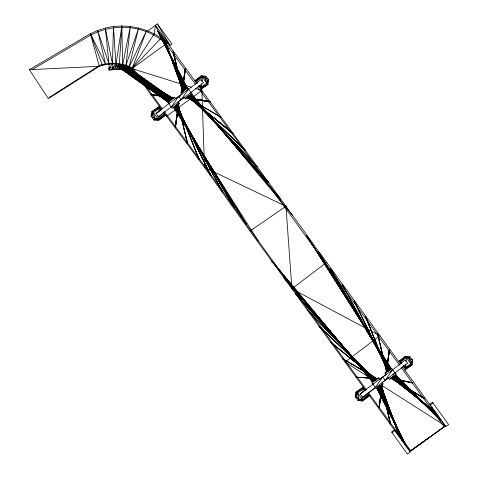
<?xml version="1.0" encoding="UTF-8"?>
<svg xmlns="http://www.w3.org/2000/svg" width="478" height="478" viewBox="0 0 478 478"><rect width="100%" height="100%" fill="white"/><g stroke="black" fill="none" stroke-linecap="round" stroke-linejoin="round"><path stroke-width="0.72" d="M176.245 104.802L210.774 175.593L176.245 104.867M388.345 370.982L354.216 301.009M354.138 301.062L388.345 371.053M160.931 110.508L158.965 107.293L151.849 111.697L151.114 116.118L153.844 119.942L158.355 120.498L166.123 114.834M135.053 72.805L134.222 73.534L133.774 71.043L130.512 73.319C124.639 68.521 116.196 68.916 109.151 70.206L109.056 64.112L105.333 28.077C124.752 23.219 145.981 27.342 162.299 38.885M164.946 44.663L132.018 68.623L127.554 71.342L129.03 67.201L138.62 28.023L125.206 67.631L125.051 70.397L126.795 68.169L125.893 66.012L130.297 26.505L122.637 65.074L121.018 69.633L119.291 64.41L121.848 26.015L115.61 66.914L114.553 69.424L113.089 67.141L105.333 28.077L97.608 30.502L90.426 33.705L29.367 69.704L48.398 98.617L99.269 66.299C109.892 62.487 122.039 63.347 132.018 68.623L191.29 87.181M112.945 69.555L113.089 67.141L115.885 64.022L113.465 26.553L112.461 63.927L109.253 67.942L111.338 69.818L113.089 67.141C120.611 65.982 129.197 67.249 134.222 73.534M376.634 379.592L330.979 342.415L376.784 379.472M161.08 110.077L158.965 107.293L152.918 111.356L152.506 115.252L155.123 118.819L159.078 119.452L164.88 115.096L163.189 112.868M201.68 83.572L201.423 88.311L207.978 84.325L208.611 79.653L205.851 76.259L201.561 75.727L194.379 80.925M201.925 81.457L202.421 77.221L200.82 76.671L195.592 80.806L197.384 83.112M405.756 364.099L405.499 368.843L412.06 364.857L412.687 360.179L409.933 356.791L405.643 356.253L398.455 361.458M406.085 361.278L406.497 357.747L404.896 357.203L399.668 361.332L401.466 363.644M382.239 384.252L379.233 407.16L381.916 384.342M381.916 384.748L379.233 407.16L382.101 384.39M379.371 407.023L382.101 384.802M117.791 69.376L118.114 66.824L119.291 64.41L115.61 66.914L116.172 69.358L118.114 66.824L119.41 69.465L120.283 66.884L122.637 65.074L121.848 26.015M163.004 112.814L164.88 115.096L163.87 114.445L158.355 120.498L164.88 115.096L164.312 114.977L159.078 119.452L157.818 118.777L158.2 115.975M158.774 111.762L159.252 108.255L158.965 107.293M376.049 380.04L319.107 326.277L359.193 364.302M363.716 386.594L355.931 392.229L355.19 396.644L357.92 400.468L362.432 401.024L368.956 395.623L368.395 395.503L363.161 399.978L361.894 399.303L362.276 396.501M362.85 392.295L363.328 388.787L363.047 387.819L355.931 392.229L363.328 388.787L364.738 390.496M181.849 92.206L185.44 68.599L182.148 92.362M181.945 92.063L185.249 68.599M181.951 92.356L185.153 68.742L185.542 68.748L185.255 68.892M182.142 92.063L185.44 68.599M175.265 126.724L178.927 103.093L175.557 126.891L175.265 126.724L178.736 103.087M175.366 126.885L178.641 103.248M175.557 126.568L175.557 126.891L178.927 103.093M385.883 373.264L389.546 349.633L386.379 372.541M386.087 372.697L389.349 349.633L386.284 372.697M386.278 372.38L389.546 349.633M147.756 31.034L155.44 25.286L170.096 45.326L171.99 43.94L157.334 23.9L155.44 25.286L154.179 33.932L132.018 68.623L129.831 72.758L132.376 71.706L132.018 68.623L146.638 30.526L129.03 67.201L129.783 69.686L129.108 72.238L131.133 70.642L130.512 73.319M174.799 106.277L234.375 207.894M389.946 370.348L330.477 268.564L389.642 369.709M307.366 309.989L375.212 380.757M400.546 438.183L400.893 438.015L400.546 438.189L394.296 422.385M173.383 107.353L258.216 240.864M174.177 106.737L246.295 224.505L174.028 106.797M391.434 369.273L306.667 235.768M390.341 369.147L318.617 252.014L390.49 369.088M268.803 182.692L190.119 94.961L268.821 182.626M374.214 381.074L295.601 293.904L374.31 380.942M186.312 97.769L210.111 101.653L185.954 97.859L210.111 101.653L186.312 97.769L209.973 101.509L186.91 97.745M199.177 85.425L201.423 88.311L201.728 87.737L206.687 84.887L206.639 83.124L207.309 80.949L208.611 79.653L201.561 75.727L195.592 80.806L197.79 82.855M403.259 365.951L405.499 368.843L405.804 368.263L410.769 365.413L410.721 363.65L411.385 361.476L412.687 360.179L405.643 356.253L399.668 361.332L401.873 363.382M191.69 93.819L292.488 215.321M191.015 94.393L280.885 199.332L190.985 94.327M271.976 261.281L372.667 382.191M272.012 261.346L372.768 382.065L272.054 261.221M373.443 381.629L283.651 277.354L373.055 380.942M125.905 70.654L126.795 68.169L126.742 70.971L128.331 68.856M393.376 420.299L399.363 436.414L381.014 385.238M160.656 109.964L159.252 108.255L153.444 112.694L152.506 115.252L151.114 116.118L155.123 118.819L157.818 118.777L163.87 114.445L164.312 114.977M208.611 79.653L206.687 84.887L201.268 87.104L199.965 85.508M365.156 390.61L363.047 387.819L363.328 388.787L357.52 393.221L356.582 395.778L355.19 396.644L359.199 399.345L363.161 399.978L367.952 394.971L368.956 395.623L367.265 393.394M412.687 360.179L410.769 365.413L405.35 367.63L403.611 365.509M151.114 116.118L152.918 111.356L158.959 107.795M355.19 396.644L356.994 391.882L363.041 388.321L355.931 392.229M125.206 67.631L124.19 70.194L122.637 65.074M151.084 94.692L151.269 94.345L151.084 94.692L173.209 98.187M185.506 89.47L160.811 34.798L185.805 89.314M162.43 36.645L162.108 36.77L162.448 36.675L162.108 36.77L162.448 36.675L172.875 61.256M183.946 90.623L163.44 38.174L171.542 58.185M171.614 99.466L124.973 66.191L171.405 99.794M170.795 100.069L123.031 65.809L170.58 100.398M127.22 66.681L127.011 67.004L127.22 66.681L172.439 98.868M173.227 98.307L139.307 77.872L173.024 98.641M139.457 77.848L139.259 78.183M182.381 91.651L173.197 51.821L182.763 91.627M169.971 100.679L120.581 65.319L169.762 101.001M389.642 349.794L389.253 349.788M168.931 101.605L118.777 65.827L118.962 65.504L169.146 101.282M385.238 401.359L390.574 424.183L383.942 394.798M168.71 102.639L116.704 65.827L116.919 65.504L168.322 101.886M125.099 66.143L124.889 66.466M116.793 65.552L168.34 101.999M116.919 65.504L116.704 65.827M118.861 65.546L169.021 101.33M118.986 65.492L118.771 65.821M120.707 65.265L120.492 65.594M412.705 382.711L412.49 383.027L412.705 382.711L391.368 378.218M128.349 71.766L129.783 69.686M362.432 401.024L363.161 399.978L357.92 400.468L359.199 399.345L361.894 399.303L367.952 394.971L368.395 395.503L362.432 401.024L370.205 395.36M172.468 106.014L171.291 106.929L190.967 92.439L188.523 89.29L178.605 96.496L171.291 106.929L168.764 103.672L156.013 113.573L158.541 116.829L161.498 114.535M374.029 383.296L372.84 384.198L375.367 387.455L382.681 377.023L392.599 369.823L395.043 372.965L362.617 397.355L360.089 394.099L372.888 384.192M410.919 390.544L424.404 398.473L390.998 377.895M188.523 89.29L181.114 99.741L178.24 101.814M392.599 369.823L385.196 380.267L382.316 382.346M391.482 377.716L433.373 410.602L420.132 399.799M392.241 377.172L434.729 412.466L419.947 399.775L433.492 410.447M201.561 75.727L196.488 81.26L197.725 83.023M405.643 356.253L400.57 361.786L401.801 363.549M393 376.622L436.259 414.468L420.12 399.925M437.406 416.213L437.669 416.003L418.417 398.431M173.478 51.923L173.09 51.947M394.505 375.517L438.81 418.035L394.75 375.218M440.196 420.132L440.447 419.839L440.196 420.132L395.258 374.967M155.44 25.286L161.116 38.109L132.018 68.623L161.791 109.629M164.342 39.608L164.719 39.555L164.342 39.608L183.355 91.8M164.599 39.674L183.355 91.173M163.321 38.294L163.691 38.234M382.197 383.655L382.101 383.278M161.05 34.852L160.692 34.924M199.117 159.736L177.057 104.252M159.294 33.137L159.652 33.06L159.294 33.137L159.67 33.096L159.317 33.167L186.283 88.89M157.901 31.399L158.254 31.315L157.901 31.399L187.018 88.233M195.592 80.806L196.117 80.842L200.82 76.671L204.602 77.257L207.309 80.949L206.687 84.887L207.978 84.325L200.802 89.559M399.668 361.332L400.2 361.368L404.896 357.203L408.678 357.783L411.385 361.476L410.769 365.413L412.06 364.857L404.884 370.086M378.367 387.031L403.462 441.803L378.672 386.893M404.669 443.476L377.734 387.485M405.774 445.4L406.043 445.161L405.774 445.4L376.867 388.267M295.637 293.982L374.292 381.008M196.117 80.842L196.488 81.26L202.421 77.221L204.602 77.257L205.851 76.259M283.687 277.419L373.485 381.498M400.2 361.368L400.57 361.786L406.497 357.747L408.678 357.783L409.933 356.791M330.967 342.595L376.7 379.622M167.599 43.277L168.238 42.781L163.488 39.668M186.922 90.539L201.119 79.515L203.562 82.658L189.366 93.682M158.541 116.829L171.327 106.905M390.998 371.065L405.195 360.042L407.638 363.19L392.91 374.627M375.403 387.431L362.617 397.355M375.367 387.455L376.55 386.541M360.089 394.099L363.059 391.823M374.561 380.835L345.116 362.097L379.873 335.693L291.903 288.808L326.605 262.314M169.953 102.77L168.764 103.672L181.598 94.363M204.602 77.257L206.639 83.124L201.268 87.104L201.728 87.737L207.978 84.325M408.678 357.783L410.721 363.65L405.35 367.63L405.804 368.263L412.06 364.857M184.675 97.136L181.114 99.741L178.605 96.496L175.725 98.576M163.548 112.043L166.613 116.273L201.877 90.491L204.524 167.396L249.952 231.035L365.616 390.329M178.061 103.78L187.496 143.125M377.578 333.369L386.845 372.087M388.757 377.662L385.196 380.267L382.681 377.023L379.801 379.102M372.84 384.198L386.272 374.465M166.147 43.797L168.238 42.781M159.64 106.062L151.849 111.697L159.252 108.255M376.76 378.713L342.768 358.859L377.477 378.94M356.026 377.106L378.044 378.713M429.71 404.334L432.465 402.333L448.633 424.625L445.878 426.621L429.71 404.334L430.14 404.938M430.194 405.009L432.954 403.008M367.791 393.322L410.028 451.489L445.341 425.88L402.572 366.961M410.028 451.489L445.388 425.952L409.903 451.316L429.328 437.376M394.523 429.871L391.566 431.993L407.417 454.1L410.381 451.979L394.523 429.871L394.948 430.463M392.038 432.656L394.995 430.529M249.952 231.035L285.952 206.311L204.524 167.396L166.613 116.273M199.278 159.706L177.224 104.222M365.795 316.783L387.58 371.573M402.195 439.969L379.299 386.326M49.079 97.512L99.944 65.193C110.723 62.068 122.786 62.851 132.788 68.097L162.126 108.5M246.391 224.397L174.112 106.737M32.432 69.453L89.243 35.964C112.312 22.83 143.209 24.48 163.685 41.837M221.678 117.755L186.946 97.094M233.001 133.547L187.549 96.58M222.611 191.941L175.593 105.315M245.124 150.068L188.404 95.827L245.16 150.2M157.925 31.434L158.23 31.279L157.955 31.476L187.065 88.316M116.931 65.611L168.698 102.531M119.004 65.606L168.913 101.497M120.725 65.378L169.738 100.888M122.948 66.089L123.163 65.761M125.122 66.257L171.536 99.747M178.605 96.496L179.967 96.18M113.089 67.141L108.733 68.049L109.151 70.206M139.51 77.986L139.206 78.045L172.976 98.504M436.36 414.187L436.115 414.498M434.825 412.179L434.586 412.49M433.468 410.309L433.229 410.626M403.557 441.588L403.289 441.827M159.078 119.452L153.844 119.942L155.123 118.819L152.918 111.356M29.367 69.704L99.269 66.299L90.426 33.705L105.698 64.578L97.608 30.502L109.056 64.112M424.362 398.317L424.135 398.634M318.515 252.121L390.412 369.141M378.116 378.57L355.949 377.166L378.116 378.66M186.073 97.996L210.051 101.844L186.073 97.996L209.77 101.545L186.731 97.787L209.973 101.509M151.096 94.351L173.95 97.966M174.028 98.133L151.006 94.525L173.687 98.145M391.261 378.373L412.771 382.884M390.042 378.259L392.958 378.875M394.248 379.168L412.663 383.045M257.188 166.834L189.623 95.827M379.323 406.832L379.048 407.107M195.526 88.508L201.877 90.491M342.768 358.859L377.399 378.911M186.79 97.118L221.768 117.708M139.307 77.872L173.078 98.337M391.04 378.05L424.404 398.473M390.926 378.212L401.43 384.605M402.691 385.376L424.291 398.634M390.771 378.212L401.472 384.766M402.733 385.537L409.658 389.773M381.45 385.22L445.341 425.88M171.865 98.558L126.981 66.884L172.229 99.197M127.088 66.717L172.307 98.916M127.142 66.956L171.757 98.725M124.973 66.191L171.644 99.585M120.581 65.319L169.995 100.792M170.819 100.189L122.93 65.976L170.712 100.35M123.031 65.809L170.664 100.117M161.116 38.109L162.245 38.987M165.077 41.174L167.342 42.924L196.667 83.321M391.721 377.405L412.012 393.4M391.745 377.542L416.099 396.74M417.091 397.535L418.25 398.449M391.046 377.244L433.373 410.602M188.135 96.956L233.091 133.499M187.621 96.61L233.228 133.685L188.207 96.903M188.278 96.932L233.204 133.571M392.486 376.867L410.22 391.661M411.367 392.617L413.082 394.045M414.229 395.001L415.944 396.435M417.085 397.385L418.232 398.341M392.504 376.999L410.244 391.793M411.223 392.635L434.849 412.317M392.384 377.154L434.729 412.466M393.239 376.317L414.522 395.007M415.639 395.993L417.318 397.469M393.101 376.341L417.736 397.983M419.977 399.955L436.378 414.318M392.976 376.497L436.259 414.468M393.997 375.768L416.398 396.513M418.561 398.401L437.687 416.129M393.854 375.798L409.138 389.881M410.775 391.386L416.78 396.919M393.89 376.043L437.561 416.278M393.735 375.947L435.781 414.796M319.107 326.277L376.037 380.124M360.209 365.306L375.965 380.183M188.332 95.887L245.077 150.247M394.613 375.248L438.935 417.886M394.487 375.397L438.81 418.035M395.515 374.668L440.465 419.953M395.372 374.704L440.304 419.869M395.402 374.931L440.334 420.102M395.246 374.848L440.178 420.019M307.384 309.911L374.788 380.082M307.324 309.899L375.242 380.608M189.7 95.767L257.182 166.685M189.605 95.905L257.23 166.924M190.119 94.961L268.732 182.751M127.925 68.384L125.893 66.012L123.581 67.249L122.613 69.878L121.92 66.98M367.552 393.914L368.956 395.623M163.034 113.322L163.87 114.445M363.328 388.787L365.007 391.034M367.11 393.848L367.952 394.971M188.786 89.404L187.525 87.683L180.732 92.654L181.993 94.375M190.889 92.278L192.15 93.999L185.362 98.976L184.096 97.249M392.868 369.93L391.607 368.209L384.814 373.181L386.075 374.907M394.971 372.804L396.232 374.531L389.439 379.502L388.178 377.775M175.731 98.743L174.47 97.016L167.676 101.987L168.937 103.714M177.834 101.611L179.095 103.338L172.301 108.309L171.04 106.582M379.807 379.269L378.546 377.542L371.753 382.52L373.013 384.24M381.91 382.143L383.171 383.864L376.383 388.835L375.116 387.114M198.406 85.711L400.427 364.009M165.95 43.588L195.454 84.224M197.623 87.211L238.134 141.924L283.532 205.528L399.465 365.144M401.215 367.558L444.176 426.729M164.318 111.517L205.295 166.87L250.693 230.474L366.507 389.958M368.257 392.378L410.781 450.939M357.52 393.221L359.199 399.345L356.582 395.778L356.994 391.882L361.894 399.303M153.444 112.694L157.818 118.777M406.497 357.747L410.721 363.65M202.421 77.221L206.639 83.124M403.444 365.903L405.499 368.843M199.368 85.371L201.423 88.311M306.697 235.66L391.183 368.592M306.613 235.714L391.1 368.646M157.334 23.9L170.096 45.326M330.549 268.564L389.725 369.655M174.894 106.17L234.435 207.954L174.811 106.224M389.116 370.504L342.224 284.571L389.038 370.558M175.516 105.309L222.688 191.953L175.438 105.363M158.2 31.237L187.364 88.155M158.027 31.273L187.245 88.275M377.136 388.028L406.079 445.257M376.969 388.052L405.942 445.377M376.831 388.172L405.738 445.305M354.055 300.979L388.261 371.107M176.322 104.748L210.852 175.54M159.598 32.976L186.581 88.729M159.532 33.179L186.462 88.854M159.419 33.018L186.348 88.687M377.907 387.461L404.806 443.357M377.602 387.604L404.496 443.5M378.713 386.989L403.599 441.684M378.498 386.911L403.462 441.803M160.99 34.769L185.745 89.231M160.811 34.798L185.685 89.428M379.174 385.656L402.362 440.095M379.311 386.559L402.201 440.202M379.144 386.433L392.48 417.784M393.053 419.027L402.04 440.19M173.454 62.618L185.028 89.894M162.389 36.591L184.962 89.804M162.203 36.621L184.783 89.834M162.084 36.74L184.723 90.043M387.497 371.627L365.724 316.908M365.628 316.812L387.413 371.609M177.135 104.198L199.189 159.61M380.243 385.788L400.893 438.015M380.1 385.752L400.863 438.141M379.926 385.836L400.689 438.224M379.896 385.961L391.309 414.826M172.08 59.559L183.982 89.786M163.619 38.144L171.471 58.077M172.008 59.451L184.185 90.384M163.572 38.354L183.863 89.906M163.44 38.174L184 90.414M90.426 33.705L102.423 65.313M380.882 385.184L393.944 420.975M394.368 422.194L399.542 436.336M380.703 385.262L399.363 436.414M380.655 385.388L389.815 410.524M390.323 411.922L392.36 417.509M164.647 39.459L183.468 91.053M164.462 39.489L183.217 90.987M386.768 372.141L377.506 333.507M377.417 333.393L386.684 372.111M177.971 103.666L187.406 143.012M177.894 103.72L187.334 143.155M173.394 51.803L182.656 91.752M173.197 51.821L182.488 91.519M173.179 52.06L177.738 71.575M178.587 75.177L179.764 80.226M180.272 82.389L182.465 91.764M381.623 384.617L383.715 393.484M381.629 384.904L390.574 424.183M381.599 385.358L384.91 399.907M381.336 384.778L390.377 424.195M285.952 206.311L291.903 288.808M158.983 111.296L156.013 113.573L159.001 111.314"/></g></svg>
